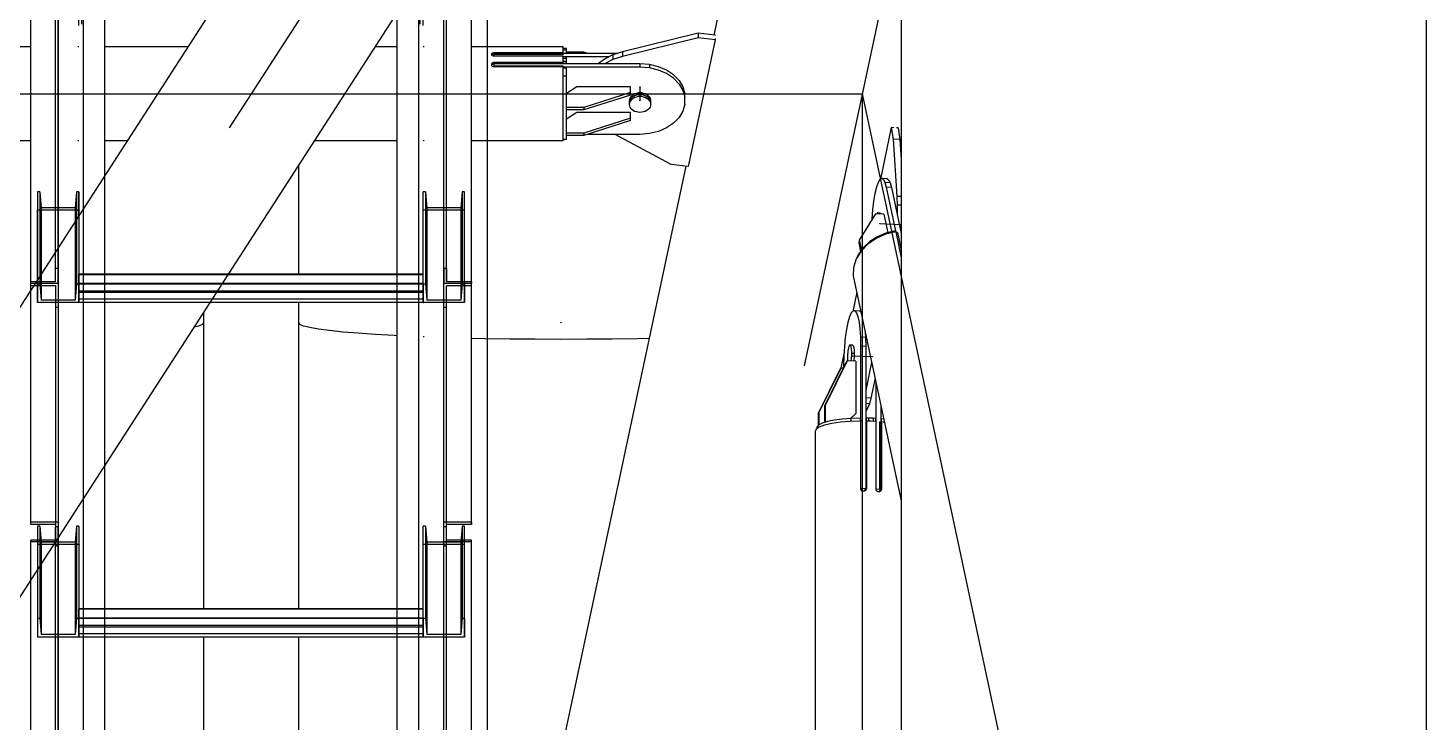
# Model space of a CAD drawing. Header units: millimetres. Extents: x 150209.93 to 150215.05, y 136675.65 to 136679.93.
# Drawn here: x 150211.3363 to 150211.4175, y 136679.3165 to 136679.3568 of the extents above; entities that cross this region are included whole.
import ezdxf

# ---------------------------------------------------------------- set-up
doc = ezdxf.new("R2010")
doc.units = ezdxf.units.MM
doc.header["$LTSCALE"] = 0.25
for name, pattern in [('CENTER', [50.8, 31.75, -6.35, 6.35, -6.35]), ('XKITLINE00', [0]), ('XKITLINE02', [4, 2, -2]), ('XKITLINE03', [6, 3, -1, 1, -1])]:
    doc.linetypes.add(name, pattern=pattern)

# ---------------------------------------------------------------- blocks, each defined once
blk = doc.blocks.new('çatıı')
at = {"color": 8, "linetype": 'CENTER'}
for p, q in [((12195, 20197.81), (12195, 18543.85)), ((12370, 19282.77), (12370, 17654.86)), ((12370, 19020.27), (11840, 18200.27)), ((12370, 19020.27), (12195, 18200.27)), ((11927.5, 18610.27), (12282.5, 18610.27)), ((12217.94, 18612.28), (12217.94, 18608.27)), ((12282.5, 18610.27), (12282.5, 17790.27)), ((12282.5, 18610.27), (12370, 18200.27)), ((12287.61, 18572.61), (12293.51, 18572.36)), ((12279.55, 18534.26), (12285.44, 18534.02))]:
    blk.add_line(p, q, dxfattribs=at)
at = {"color": 1, "linetype": 'XKITLINE03'}
for p, q in [((12049.02, 19347.97), (12049.01, 17639.73)), ((12055.02, 19330.99), (12055.02, 17630.24)), ((12154.97, 17630.24), (12154.97, 19330.99)), ((12049.01, 18674.49), (12049.01, 18555.28)), ((12160.99, 18555.28), (12160.99, 18674.49)), ((12055.01, 18576.55), (12055.01, 18549.73)), ((12154.99, 18549.73), (12154.99, 18576.55)), ((12049.01, 18555.28), (12049.01, 18485.95)), ((12160.99, 18485.95), (12160.99, 18555.28)), ((12154.99, 18552.61), (12055.01, 18552.61)), ((12049.01, 18480.31), (12049.01, 18361.09)), ((12160.99, 18361.09), (12160.99, 18480.31)), ((12055.01, 18479.46), (12055.01, 18452.64)), ((12154.99, 18452.64), (12154.99, 18479.46)), ((12154.99, 18455.51), (12055.01, 18455.51))]:
    blk.add_line(p, q, dxfattribs=at)
at = {"color": 116, "linetype": 'XKITLINE02', "true_color": 0x136734}
for p, q in [((12054.93, 17642.74), (12054.93, 19342.25)), ((12055.46, 17641.93), (12055.47, 19341.44)), ((12154.54, 17641.93), (12154.54, 19341.44)), ((12155.07, 17642.74), (12155.07, 19342.25)), ((12172.31, 17642.74), (12172.31, 19342.25)), ((12172.84, 17641.93), (12172.84, 19341.44)), ((12062.52, 17630.44), (12062.52, 19335.78)), ((12147.47, 17630.24), (12147.47, 19335.78)), ((12154.12, 17630.57), (12154.12, 19335.45)), ((12154.97, 17630.24), (12154.97, 19335.78)), ((12055.02, 17630.24), (12055.02, 19043.1)), ((12055.87, 17630.57), (12055.87, 19043.1)), ((12056.31, 17641.93), (12056.31, 19043.1)), ((12062.52, 17635.03), (12062.52, 19043.1)), ((12147.47, 17634.82), (12147.47, 19043.1)), ((12153.69, 17672.9), (12153.69, 19043.1)), ((12173.69, 17641.93), (12173.69, 19043.1)), ((12041.01, 18555.28), (12041.01, 18674.93)), ((12048.21, 18555.71), (12048.21, 18678.81)), ((12049.01, 18555.28), (12049.01, 18678.81)), ((12160.99, 18555.28), (12160.99, 18678.81)), ((12161.79, 18555.71), (12161.79, 18678.81)), ((12168.99, 18555.28), (12168.99, 18674.93)), ((12062.52, 18502.53), (12062.52, 18586.6)), ((12043.69, 18581.89), (12043.01, 18581.89)), ((12043.01, 18581.89), (12043.01, 18576.55)), ((12043.01, 18581.89), (12043.01, 18555.07)), ((12043.69, 18581.89), (12044.07, 18577.23)), ((12043.69, 18581.89), (12043.69, 18555.07)), ((12054.33, 18581.89), (12053.95, 18577.23)), ((12055.01, 18581.89), (12054.33, 18581.89)), ((12054.33, 18581.89), (12054.33, 18555.07)), ((12055.01, 18574.97), (12055.01, 18581.89)), ((12055.01, 18581.89), (12055.01, 18555.07)), ((12154.99, 18549.73), (12154.99, 18581.89)), ((12155.67, 18581.89), (12154.99, 18581.89)), ((12155.67, 18581.89), (12155.67, 18555.07)), ((12155.67, 18581.89), (12156.05, 18577.23)), ((12166.31, 18581.89), (12165.93, 18577.23)), ((12166.31, 18581.89), (12166.31, 18555.07)), ((12166.99, 18581.89), (12166.31, 18581.89)), ((12166.99, 18549.73), (12166.99, 18581.89)), ((12055.01, 18576.55), (12043.01, 18576.55)), ((12043.01, 18549.73), (12043.01, 18576.55)), ((12053.95, 18577.23), (12044.07, 18577.23)), ((12044.07, 18577.23), (12044.07, 18550.41)), ((12053.95, 18577.23), (12053.95, 18550.41)), ((12055.01, 18574.97), (12055.01, 18549.73)), ((12056.31, 18492.92), (12056.31, 18576.99)), ((12166.99, 18576.55), (12154.99, 18576.55)), ((12156.05, 18577.23), (12156.05, 18550.41)), ((12165.93, 18577.23), (12156.05, 18577.23)), ((12165.93, 18577.23), (12165.93, 18550.41)), ((12049.01, 18559.59), (12048.21, 18559.59)), ((12055.01, 18549.73), (12055.01, 18557.95)), ((12098.34, 18557.95), (12055.01, 18557.95)), ((12154.99, 18557.78), (12055.01, 18557.78)), ((12154.99, 18557.95), (12147.47, 18557.95)), ((12154.99, 18549.73), (12154.99, 18557.95)), ((12160.99, 18559.59), (12160.99, 18555.28)), ((12161.79, 18559.59), (12160.99, 18559.59)), ((12161.79, 18559.59), (12161.79, 18555.71)), ((12048.21, 18555.71), (12041.01, 18555.71)), ((12041.01, 18553.31), (12041.01, 18555.28)), ((12049.01, 18555.28), (12041.01, 18555.28)), ((12049.01, 18555.28), (12041.01, 18555.28)), ((12048.21, 18554.58), (12041.01, 18554.58)), ((12041.01, 18485.26), (12041.01, 18554.58)), ((12043.69, 18555.07), (12043.01, 18555.07)), ((12043.01, 18555.07), (12043.01, 18549.73)), ((12043.69, 18555.07), (12044.07, 18550.41)), ((12048.21, 18554.58), (12048.21, 18548.31)), ((12048.21, 18554.58), (12048.21, 18485.26)), ((12049.01, 18555.28), (12049.01, 18548.31)), ((12049.01, 18555.28), (12049.01, 18485.95)), ((12054.33, 18555.07), (12053.95, 18550.41)), ((12055.01, 18555.07), (12054.33, 18555.07)), ((12154.99, 18555.24), (12055.01, 18555.24)), ((12154.99, 18555.07), (12055.01, 18555.07)), ((12055.01, 18555.07), (12055.01, 18549.73)), ((12154.99, 18555.07), (12154.99, 18549.73)), ((12155.67, 18555.07), (12154.99, 18555.07)), ((12155.67, 18555.07), (12156.05, 18550.41)), ((12160.99, 18478.98), (12160.99, 18555.28)), ((12168.99, 18555.28), (12160.99, 18555.28)), ((12168.99, 18555.28), (12160.99, 18555.28)), ((12168.99, 18555.71), (12161.79, 18555.71)), ((12161.79, 18478.98), (12161.79, 18554.58)), ((12168.99, 18554.58), (12161.79, 18554.58)), ((12166.31, 18555.07), (12165.93, 18550.41)), ((12166.99, 18555.07), (12166.31, 18555.07)), ((12166.99, 18555.07), (12166.99, 18549.73)), ((12168.99, 18555.71), (12168.99, 18555.28)), ((12168.99, 18485.26), (12168.99, 18555.28)), ((12055.01, 18549.73), (12043.01, 18549.73)), ((12053.95, 18550.41), (12044.07, 18550.41)), ((12154.99, 18553.03), (12055.01, 18553.03)), ((12094.89, 18552.61), (12055.01, 18552.61)), ((12154.99, 18550.67), (12055.01, 18550.67)), ((12093.03, 18549.73), (12055.01, 18549.73)), ((12154.99, 18552.61), (12147.47, 18552.61)), ((12154.99, 18549.73), (12147.47, 18549.73)), ((12166.99, 18549.73), (12154.99, 18549.73)), ((12165.93, 18550.41), (12156.05, 18550.41)), ((12049.01, 18548.31), (12048.21, 18548.31)), ((12048.21, 18548.31), (12048.21, 18478.98)), ((12049.01, 18548.31), (12049.01, 18478.98)), ((12161.79, 18548.31), (12160.99, 18548.31)), ((12049.01, 18485.95), (12041.01, 18485.95)), ((12048.21, 18485.26), (12041.01, 18485.26)), ((12043.69, 18484.8), (12043.01, 18484.8)), ((12043.01, 18484.8), (12043.01, 18479.46)), ((12043.01, 18484.8), (12043.01, 18457.98)), ((12043.69, 18484.8), (12044.07, 18480.14)), ((12043.69, 18484.8), (12043.69, 18457.98)), ((12048.21, 18485.26), (12048.21, 18478.98)), ((12049.01, 18484.63), (12048.21, 18484.63)), ((12048.21, 18484.63), (12048.21, 18480.74)), ((12048.21, 18361.53), (12048.21, 18484.63)), ((12049.01, 18485.95), (12049.01, 18478.98)), ((12049.01, 18480.31), (12049.01, 18484.63)), ((12049.01, 18361.09), (12049.01, 18484.63)), ((12054.33, 18484.8), (12053.95, 18480.14)), ((12055.01, 18484.8), (12054.33, 18484.8)), ((12054.33, 18484.8), (12054.33, 18457.98)), ((12055.01, 18484.8), (12055.01, 18479.46)), ((12055.01, 18484.8), (12055.01, 18457.98)), ((12154.99, 18452.64), (12154.99, 18484.8)), ((12155.67, 18484.8), (12154.99, 18484.8)), ((12155.67, 18484.8), (12155.67, 18457.98)), ((12155.67, 18484.8), (12156.05, 18480.14)), ((12160.99, 18478.98), (12160.99, 18485.95)), ((12168.99, 18485.95), (12160.99, 18485.95)), ((12160.99, 18361.09), (12160.99, 18484.63)), ((12161.79, 18484.63), (12160.99, 18484.63)), ((12161.79, 18478.98), (12161.79, 18485.26)), ((12168.99, 18485.26), (12161.79, 18485.26)), ((12161.79, 18361.52), (12161.79, 18484.63)), ((12166.31, 18484.8), (12165.93, 18480.14)), ((12166.31, 18484.8), (12166.31, 18457.98)), ((12166.99, 18484.8), (12166.31, 18484.8)), ((12166.99, 18452.64), (12166.99, 18484.8)), ((12168.99, 18485.95), (12168.99, 18485.26)), ((12048.21, 18480.74), (12041.01, 18480.74)), ((12041.01, 18477.69), (12041.01, 18480.74)), ((12041.01, 18361.09), (12041.01, 18480.74)), ((12049.01, 18480.31), (12041.01, 18480.31)), ((12053.95, 18480.14), (12044.07, 18480.14)), ((12044.07, 18480.14), (12044.07, 18453.32)), ((12053.95, 18480.14), (12053.95, 18453.32)), ((12156.05, 18480.14), (12156.05, 18453.32)), ((12165.93, 18480.14), (12156.05, 18480.14)), ((12168.99, 18480.31), (12160.99, 18480.31)), ((12168.99, 18480.74), (12161.79, 18480.74)), ((12165.93, 18480.14), (12165.93, 18453.32)), ((12168.99, 18361.09), (12168.99, 18480.74)), ((12055.01, 18479.46), (12043.01, 18479.46)), ((12043.01, 18479.46), (12043.01, 18452.64)), ((12049.01, 18478.98), (12048.21, 18478.98)), ((12055.01, 18479.46), (12055.01, 18452.64)), ((12166.99, 18479.46), (12154.99, 18479.46)), ((12161.79, 18478.98), (12160.99, 18478.98)), ((12055.01, 18452.64), (12055.01, 18460.85)), ((12062.52, 18460.85), (12055.01, 18460.85)), ((12154.99, 18460.69), (12055.01, 18460.69)), ((12154.99, 18460.85), (12147.47, 18460.85)), ((12154.99, 18452.64), (12154.99, 18460.85)), ((12043.69, 18457.98), (12043.01, 18457.98)), ((12043.01, 18457.98), (12043.01, 18452.64)), ((12043.69, 18457.98), (12044.07, 18453.32)), ((12054.33, 18457.98), (12053.95, 18453.32)), ((12055.01, 18457.98), (12054.33, 18457.98)), ((12154.99, 18458.14), (12055.01, 18458.14)), ((12154.99, 18457.98), (12055.01, 18457.98)), ((12055.01, 18457.98), (12055.01, 18452.64)), ((12154.99, 18455.94), (12055.01, 18455.94)), ((12154.99, 18457.98), (12154.99, 18452.64)), ((12155.67, 18457.98), (12154.99, 18457.98)), ((12155.67, 18457.98), (12156.05, 18453.32)), ((12166.31, 18457.98), (12165.93, 18453.32)), ((12166.99, 18457.98), (12166.31, 18457.98)), ((12166.99, 18457.98), (12166.99, 18452.64)), ((12055.01, 18452.64), (12043.01, 18452.64)), ((12053.95, 18453.32), (12044.07, 18453.32)), ((12062.52, 18455.51), (12055.01, 18455.51)), ((12154.99, 18453.58), (12055.01, 18453.58)), ((12062.52, 18452.64), (12055.01, 18452.64)), ((12154.99, 18455.51), (12147.47, 18455.51)), ((12154.99, 18452.64), (12147.47, 18452.64)), ((12166.99, 18452.64), (12154.99, 18452.64)), ((12165.93, 18453.32), (12156.05, 18453.32))]:
    blk.add_line(p, q, dxfattribs=at)
at = {"color": 8, "linetype": 'XKITLINE00'}
for p, q in [((12446.2, 19282.77), (12446.2, 17654.86)), ((12293.8, 18817.06), (12293.8, 18247.84)), ((12202.42, 18803.05), (11969.49, 18442.66)), ((12240.5, 18777.89), (12007.57, 18417.51)), ((12261.31, 18729.96), (12239.4, 18627.31)), ((12234.81, 18627.85), (12212.82, 18622.45)), ((12234.81, 18626.51), (12212.82, 18621.11)), ((12239.75, 18627.27), (12234.81, 18627.85)), ((12234.81, 18627.85), (12234.81, 18626.51)), ((12239.75, 18625.93), (12234.81, 18626.51)), ((12239.75, 18627.27), (12239.75, 18627.24)), ((12239.75, 18626.39), (12239.75, 18625.93)), ((12041.01, 18623.9), (12014.35, 18623.9)), ((12055.02, 18623.9), (12054.73, 18623.9)), ((12086.63, 18623.9), (12062.52, 18623.9)), ((12147.47, 18623.9), (12140.97, 18623.9)), ((12155.27, 18623.9), (12154.97, 18623.9)), ((12195.64, 18623.9), (12168.99, 18623.9)), ((12175.12, 18622.13), (12174.95, 18622.03)), ((12175.37, 18622.2), (12175.14, 18622.14)), ((12175.64, 18622.23), (12175.37, 18622.2)), ((12175.64, 18622.23), (12175.64, 18621.83)), ((12195.64, 18622.23), (12175.64, 18622.23)), ((12195.64, 18622.02), (12195.64, 18623.9)), ((12196.64, 18623.48), (12195.64, 18623.48)), ((12196.64, 18622.97), (12195.64, 18622.97)), ((12196.64, 18622.02), (12196.64, 18623.48)), ((12201.64, 18622.39), (12196.64, 18622.39)), ((12202.78, 18622.02), (12201.64, 18622.39)), ((12212.82, 18622.45), (12210.09, 18621.57)), ((12212.82, 18622.45), (12212.82, 18621.11)), ((12239.75, 18625.93), (12231.91, 18589.21)), ((12174.83, 18621.89), (12174.79, 18621.74)), ((12174.79, 18621.74), (12174.83, 18621.59)), ((12174.83, 18618.93), (12174.79, 18618.73)), ((12174.79, 18618.73), (12174.83, 18618.53)), ((12174.95, 18622.03), (12174.83, 18621.89)), ((12174.83, 18621.59), (12174.95, 18621.45)), ((12174.95, 18619.11), (12174.83, 18618.93)), ((12174.83, 18618.53), (12174.95, 18618.35)), ((12174.95, 18618.66), (12174.85, 18618.51)), ((12174.95, 18621.59), (12174.89, 18621.52)), ((12175.1, 18621.68), (12174.95, 18621.59)), ((12175.14, 18621.34), (12174.95, 18621.45)), ((12175.14, 18619.25), (12174.95, 18619.11)), ((12175.14, 18618.8), (12174.95, 18618.66)), ((12175.14, 18618.21), (12174.95, 18618.35)), ((12175.14, 18621.69), (12175.1, 18621.68)), ((12175.37, 18621.74), (12175.14, 18621.69)), ((12175.37, 18621.27), (12175.14, 18621.34)), ((12175.37, 18619.34), (12175.14, 18619.25)), ((12175.37, 18618.89), (12175.14, 18618.8)), ((12175.37, 18618.14), (12175.14, 18618.21)), ((12175.64, 18621.76), (12175.37, 18621.74)), ((12175.64, 18621.24), (12175.37, 18621.27)), ((12175.64, 18619.37), (12175.37, 18619.34)), ((12175.37, 18619.34), (12175.37, 18618.89)), ((12175.64, 18618.92), (12175.37, 18618.89)), ((12175.64, 18618.08), (12175.37, 18618.14)), ((12195.64, 18621.83), (12175.64, 18621.83)), ((12175.64, 18621.24), (12175.64, 18621.83)), ((12195.64, 18621.72), (12175.64, 18621.72)), ((12195.64, 18621.24), (12175.64, 18621.24)), ((12175.64, 18619.37), (12175.64, 18619.01)), ((12195.64, 18619.37), (12175.64, 18619.37)), ((12217.94, 18619.01), (12175.64, 18619.01)), ((12175.64, 18618.08), (12175.64, 18619.01)), ((12195.64, 18618.31), (12175.64, 18618.31)), ((12195.64, 18618.08), (12175.64, 18618.08)), ((12195.64, 18622.02), (12195.64, 18621.72)), ((12211.5, 18622.02), (12195.64, 18622.02)), ((12195.64, 18619.37), (12195.64, 18621.24)), ((12209, 18621.02), (12195.64, 18621.02)), ((12196.64, 18621.01), (12195.64, 18621.01)), ((12196.64, 18620.58), (12195.64, 18620.58)), ((12196.64, 18619.64), (12195.64, 18619.64)), ((12195.64, 18619.37), (12195.64, 18619.01)), ((12196.64, 18619.13), (12195.64, 18619.13)), ((12195.64, 18619.13), (12195.64, 18619.01)), ((12195.64, 18618.31), (12195.64, 18618.08)), ((12195.64, 18596.65), (12195.64, 18618.08)), ((12217.94, 18618.01), (12195.64, 18618.01)), ((12196.64, 18619.01), (12196.64, 18621.01)), ((12207.62, 18620.33), (12205.82, 18619.01)), ((12210.09, 18621.57), (12207.62, 18620.33)), ((12210.09, 18620.23), (12207.67, 18619.01)), ((12210.09, 18621.57), (12210.09, 18620.23)), ((12212.82, 18621.11), (12210.09, 18620.23)), ((12220.66, 18618.8), (12217.94, 18619.01)), ((12217.94, 18619.01), (12217.94, 18618.01)), ((12220.66, 18617.8), (12217.94, 18618.01)), ((12223.27, 18618.17), (12220.66, 18618.8)), ((12220.66, 18618.8), (12220.66, 18617.8)), ((12225.64, 18617.15), (12223.27, 18618.17)), ((12196.64, 18617.78), (12195.64, 18617.78)), ((12196.64, 18615.4), (12195.64, 18615.4)), ((12196.64, 18606.35), (12196.64, 18617.78)), ((12223.27, 18617.17), (12220.66, 18617.8)), ((12225.64, 18616.15), (12223.27, 18617.17)), ((12227.67, 18615.79), (12225.64, 18617.15)), ((12227.67, 18614.79), (12225.64, 18616.15)), ((12227.67, 18615.79), (12229.28, 18614.14)), ((12227.67, 18614.79), (12229.28, 18613.14)), ((12229.28, 18614.14), (12230.4, 18612.28)), ((12199.64, 18612.36), (12196.64, 18610.35)), ((12215.14, 18612.36), (12199.64, 18612.36)), ((12215.14, 18610.69), (12201.64, 18606.34)), ((12215.14, 18609.94), (12201.64, 18605.6)), ((12215.14, 18609.94), (12215.14, 18612.36)), ((12215.94, 18610.03), (12215.56, 18609.75)), ((12216.39, 18610.26), (12215.94, 18610.03)), ((12216.88, 18610.43), (12216.39, 18610.26)), ((12216.88, 18609.9), (12216.39, 18609.73)), ((12216.88, 18609.9), (12216.39, 18609.73)), ((12217.4, 18610.54), (12216.88, 18610.43)), ((12217.4, 18610), (12216.88, 18609.9)), ((12217.4, 18610), (12216.88, 18609.9)), ((12217.94, 18610.57), (12217.4, 18610.54)), ((12217.94, 18610.04), (12217.4, 18610)), ((12217.94, 18610.04), (12217.4, 18610)), ((12218.48, 18610.54), (12217.94, 18610.57)), ((12217.94, 18610.57), (12217.94, 18610.04)), ((12218.48, 18610), (12217.94, 18610.04)), ((12217.94, 18610.04), (12217.94, 18609.5)), ((12218.48, 18610), (12217.94, 18610.04)), ((12219, 18610.43), (12218.48, 18610.54)), ((12219, 18609.9), (12218.48, 18610)), ((12219, 18609.9), (12218.48, 18610)), ((12219.49, 18610.26), (12219, 18610.43)), ((12219.49, 18609.73), (12219, 18609.9)), ((12219.49, 18609.73), (12219, 18609.9)), ((12219.93, 18610.03), (12219.49, 18610.26)), ((12220.31, 18609.75), (12219.93, 18610.03)), ((12229.28, 18613.14), (12230.4, 18611.28)), ((12230.4, 18612.28), (12230.97, 18610.29)), ((12230.4, 18611.28), (12230.97, 18609.29)), ((12230.97, 18607.25), (12230.97, 18610.29)), ((12196.64, 18606.35), (12196.64, 18606.34)), ((12196.64, 18606.34), (12196.64, 18606.31)), ((12201.64, 18606.34), (12196.64, 18606.34)), ((12196.64, 18598.19), (12196.64, 18606.31)), ((12201.64, 18606.34), (12201.64, 18605.6)), ((12214.88, 18608.67), (12214.84, 18608.27)), ((12214.84, 18608.27), (12214.84, 18607.73)), ((12214.88, 18608.13), (12214.84, 18607.73)), ((12214.88, 18608.13), (12214.84, 18607.73)), ((12214.84, 18607.73), (12214.84, 18607.2)), ((12214.88, 18607.6), (12214.84, 18607.2)), ((12214.84, 18607.2), (12214.88, 18606.8)), ((12215.02, 18609.06), (12214.88, 18608.67)), ((12215.02, 18608.52), (12214.88, 18608.13)), ((12215.02, 18608.52), (12214.88, 18608.13)), ((12215.02, 18607.99), (12214.88, 18607.6)), ((12214.88, 18606.8), (12215.02, 18606.41)), ((12215.25, 18609.42), (12215.02, 18609.06)), ((12215.25, 18608.89), (12215.02, 18608.52)), ((12215.25, 18608.89), (12215.02, 18608.52)), ((12215.25, 18608.35), (12215.02, 18607.99)), ((12215.02, 18606.41), (12215.25, 18606.05)), ((12215.56, 18609.75), (12215.25, 18609.42)), ((12215.56, 18609.22), (12215.25, 18608.89)), ((12215.56, 18609.22), (12215.25, 18608.89)), ((12215.56, 18608.68), (12215.25, 18608.35)), ((12215.25, 18606.05), (12215.56, 18605.72)), ((12215.94, 18609.5), (12215.56, 18609.22)), ((12215.94, 18609.5), (12215.56, 18609.22)), ((12215.94, 18608.96), (12215.56, 18608.68)), ((12216.39, 18609.73), (12215.94, 18609.5)), ((12216.39, 18609.73), (12215.94, 18609.5)), ((12216.39, 18609.19), (12215.94, 18608.96)), ((12216.88, 18609.36), (12216.39, 18609.19)), ((12217.4, 18609.47), (12216.88, 18609.36)), ((12217.94, 18609.5), (12217.4, 18609.47)), ((12218.48, 18609.47), (12217.94, 18609.5)), ((12219, 18609.36), (12218.48, 18609.47)), ((12219.49, 18609.19), (12219, 18609.36)), ((12219.93, 18609.5), (12219.49, 18609.73)), ((12219.93, 18609.5), (12219.49, 18609.73)), ((12219.93, 18608.96), (12219.49, 18609.19)), ((12220.31, 18609.22), (12219.93, 18609.5)), ((12220.31, 18609.22), (12219.93, 18609.5)), ((12220.31, 18608.68), (12219.93, 18608.96)), ((12220.31, 18609.75), (12220.62, 18609.42)), ((12220.31, 18609.22), (12220.62, 18608.89)), ((12220.31, 18609.22), (12220.62, 18608.89)), ((12220.31, 18608.68), (12220.62, 18608.35)), ((12220.62, 18606.05), (12220.31, 18605.72)), ((12220.62, 18609.42), (12220.85, 18609.06)), ((12220.62, 18608.89), (12220.85, 18608.52)), ((12220.62, 18608.89), (12220.85, 18608.52)), ((12220.62, 18608.35), (12220.85, 18607.99)), ((12220.85, 18606.41), (12220.62, 18606.05)), ((12220.85, 18609.06), (12220.99, 18608.67)), ((12220.85, 18608.52), (12220.99, 18608.13)), ((12220.85, 18608.52), (12220.99, 18608.13)), ((12220.85, 18607.99), (12220.99, 18607.6)), ((12220.99, 18606.8), (12220.85, 18606.41)), ((12220.99, 18608.67), (12221.04, 18608.27)), ((12220.99, 18608.13), (12221.04, 18607.73)), ((12220.99, 18608.13), (12221.04, 18607.73)), ((12220.99, 18607.6), (12221.04, 18607.2)), ((12221.04, 18607.2), (12220.99, 18606.8)), ((12221.04, 18608.27), (12221.04, 18607.73)), ((12221.04, 18607.73), (12221.04, 18607.2)), ((12230.97, 18607.25), (12230.4, 18605.26)), ((12201.64, 18605.6), (12196.64, 18605.6)), ((12199.64, 18604.92), (12196.64, 18602.92)), ((12215.14, 18604.92), (12199.64, 18604.92)), ((12215.14, 18603.25), (12201.64, 18598.9)), ((12215.14, 18602.51), (12201.64, 18598.16)), ((12215.14, 18602.51), (12215.14, 18604.92)), ((12215.94, 18605.43), (12215.56, 18605.72)), ((12216.39, 18605.2), (12215.94, 18605.43)), ((12216.88, 18605.03), (12216.39, 18605.2)), ((12217.4, 18604.93), (12216.88, 18605.03)), ((12217.94, 18604.89), (12217.4, 18604.93)), ((12218.48, 18604.93), (12217.94, 18604.89)), ((12219, 18605.03), (12218.48, 18604.93)), ((12219.49, 18605.2), (12219, 18605.03)), ((12219.93, 18605.43), (12219.49, 18605.2)), ((12220.31, 18605.72), (12219.93, 18605.43)), ((12229.28, 18603.4), (12227.67, 18601.75)), ((12230.4, 18605.26), (12229.28, 18603.4)), ((12201.64, 18598.9), (12196.64, 18598.9)), ((12196.64, 18598.19), (12196.64, 18598.16)), ((12196.64, 18597.07), (12196.64, 18598.16)), ((12201.64, 18598.16), (12196.64, 18598.16)), ((12201.64, 18598.9), (12201.64, 18598.16)), ((12217.94, 18598.53), (12202.78, 18598.53)), ((12226.97, 18589.8), (12210.72, 18598.53)), ((12220.66, 18598.74), (12217.94, 18598.53)), ((12223.27, 18599.37), (12220.66, 18598.74)), ((12225.64, 18600.39), (12223.27, 18599.37)), ((12227.67, 18601.75), (12225.64, 18600.39)), ((12290.92, 18600.51), (12287.76, 18585.49)), ((12291.67, 18600.47), (12290.92, 18600.51)), ((12290.92, 18600.51), (12291.46, 18597.12)), ((12292.88, 18600.42), (12292.38, 18600.45)), ((12292.88, 18600.42), (12293.42, 18597.04)), ((12041.01, 18596.65), (12014.35, 18596.65)), ((12055.02, 18596.65), (12054.73, 18596.65)), ((12069.02, 18596.65), (12062.52, 18596.65)), ((12147.47, 18596.65), (12123.36, 18596.65)), ((12155.27, 18596.65), (12154.97, 18596.65)), ((12195.64, 18596.65), (12168.99, 18596.65)), ((12196.64, 18597.07), (12195.64, 18597.07)), ((12293.42, 18597.04), (12291.46, 18597.12)), ((12291.46, 18597.12), (12292.52, 18580.5)), ((12293.42, 18597.04), (12293.8, 18591.21)), ((12118.8, 18589.59), (12118.8, 18557.95)), ((12231.91, 18589.21), (12226.97, 18589.8)), ((12231.29, 18589.29), (12191.63, 18403.47)), ((12288.14, 18585.7), (12287.63, 18585.42)), ((12289.61, 18585.64), (12288.14, 18585.7)), ((12288.63, 18585.41), (12288.14, 18585.7)), ((12290.1, 18585.35), (12289.61, 18585.64)), ((12286.62, 18583.21), (12286.17, 18581.38)), ((12287.11, 18584.57), (12286.62, 18583.21)), ((12287.63, 18585.42), (12287.11, 18584.57)), ((12288.63, 18585.41), (12289.08, 18584.56)), ((12290.55, 18584.5), (12289.08, 18584.56)), ((12289.08, 18584.56), (12289.46, 18583.19)), ((12290.93, 18583.13), (12289.46, 18583.19)), ((12289.46, 18583.19), (12292.26, 18570.06)), ((12290.1, 18585.35), (12290.55, 18584.5)), ((12290.55, 18584.5), (12290.93, 18583.13)), ((12290.93, 18583.13), (12293.8, 18569.71)), ((12285.78, 18579.17), (12285.48, 18576.67)), ((12286.17, 18581.38), (12285.78, 18579.17)), ((12293.8, 18580.45), (12292.52, 18580.5)), ((12292.52, 18580.5), (12292.63, 18578.01)), ((12293.8, 18577.96), (12292.63, 18578.01)), ((12292.63, 18578.01), (12292.65, 18575.35)), ((12286.29, 18575.5), (12281.6, 18567.82)), ((12285.27, 18574), (12285.26, 18573.82)), ((12285.48, 18576.67), (12285.27, 18574)), ((12288.74, 18575.4), (12286.29, 18575.5)), ((12286.81, 18575.65), (12286.72, 18575.49)), ((12286.91, 18575.73), (12286.81, 18575.65)), ((12287.7, 18575.7), (12286.91, 18575.73)), ((12287.01, 18575.72), (12286.91, 18575.73)), ((12287.01, 18575.72), (12287.11, 18575.62)), ((12287.11, 18575.62), (12287.17, 18575.47)), ((12287.8, 18575.69), (12287.89, 18575.58)), ((12287.89, 18575.58), (12287.96, 18575.43)), ((12288.74, 18575.4), (12289.9, 18569.98)), ((12292.65, 18575.35), (12292.65, 18575.1)), ((12289.28, 18569.53), (12286.51, 18568.33)), ((12289.36, 18569.85), (12286.88, 18568.81)), ((12292.19, 18570.22), (12289.28, 18569.53)), ((12292.01, 18570.48), (12289.36, 18569.85)), ((12289.36, 18569.85), (12289.42, 18569.57)), ((12292.01, 18570.48), (12292.07, 18570.19)), ((12292.19, 18570.22), (12293.8, 18562.69)), ((12292.26, 18570.06), (12292.24, 18569.96)), ((12292.71, 18570.04), (12292.26, 18570.06)), ((12292.71, 18570.04), (12292.26, 18569.87)), ((12292.71, 18570.04), (12293.8, 18564.94)), ((12293.72, 18570.65), (12293.66, 18570.33)), ((12293.8, 18570.65), (12293.72, 18570.65)), ((12293.72, 18570.65), (12293.8, 18570.28)), ((12293.8, 18569.79), (12293.79, 18569.75)), ((12281.6, 18567.82), (12281.46, 18567.01)), ((12281.46, 18567.01), (12281.99, 18564.52)), ((12281.6, 18567.82), (12282.23, 18564.88)), ((12284.08, 18566.67), (12282.12, 18564.64)), ((12282.82, 18565.67), (12282.23, 18564.86)), ((12284.67, 18567.4), (12282.82, 18565.67)), ((12286.51, 18568.33), (12284.08, 18566.67)), ((12286.88, 18568.81), (12284.67, 18567.4)), ((12280.72, 18562.36), (12279.96, 18559.92)), ((12282.12, 18564.64), (12280.72, 18562.36)), ((12281.4, 18563.71), (12281.05, 18562.9)), ((12282.22, 18564.84), (12281.4, 18563.71)), ((12282.23, 18564.88), (12282.22, 18564.84)), ((12282.25, 18564.88), (12282.23, 18564.88)), ((12279.96, 18559.92), (12279.86, 18557.45)), ((12279.86, 18557.45), (12293.8, 18492.17)), ((12118.8, 18549.73), (12118.8, 18543.85)), ((12280.87, 18552.74), (12279.7, 18547.15)), ((12091.2, 18546.89), (12091.2, 18543.85)), ((12278.79, 18545.57), (12278.31, 18543.96)), ((12279.29, 18546.7), (12278.79, 18545.57)), ((12279.81, 18547.27), (12279.29, 18546.7)), ((12280.31, 18547.28), (12279.81, 18547.27)), ((12281.79, 18547.22), (12280.31, 18547.28)), ((12280.31, 18547.28), (12280.79, 18546.73)), ((12280.79, 18546.73), (12281.2, 18545.62)), ((12281.2, 18545.62), (12281.55, 18544.02)), ((12281.79, 18547.22), (12282.13, 18546.81)), ((12089.73, 18542.9), (12088.4, 18542.57)), ((12089.73, 18542.9), (12088.4, 18542.57)), ((12090.83, 18543.37), (12089.73, 18542.9)), ((12090.83, 18543.37), (12089.73, 18542.9)), ((12091.2, 18543.85), (12090.83, 18543.37)), ((12091.2, 18543.85), (12090.83, 18543.37)), ((12091.2, 18543.85), (12091.2, 18460.85)), ((12118.8, 18543.85), (12119.16, 18543.37)), ((12118.8, 18543.85), (12118.8, 18460.85)), ((12118.8, 18543.85), (12119.16, 18543.37)), ((12120.26, 18542.9), (12119.16, 18543.37)), ((12120.26, 18542.9), (12119.16, 18543.37)), ((12122.08, 18542.44), (12120.26, 18542.9)), ((12122.08, 18542.44), (12120.26, 18542.9)), ((12124.6, 18542), (12122.08, 18542.44)), ((12124.6, 18542), (12122.08, 18542.44)), ((12127.79, 18541.57), (12124.6, 18542)), ((12127.79, 18541.57), (12124.6, 18542)), ((12131.64, 18541.16), (12127.79, 18541.57)), ((12131.64, 18541.16), (12127.79, 18541.57)), ((12136.09, 18540.78), (12131.64, 18541.16)), ((12136.09, 18540.78), (12131.64, 18541.16)), ((12277.89, 18541.92), (12277.55, 18539.54)), ((12278.31, 18543.96), (12277.89, 18541.92)), ((12281.55, 18544.02), (12281.81, 18542)), ((12281.81, 18542), (12281.97, 18539.63)), ((12283.33, 18541.21), (12283.44, 18539.57)), ((12141.11, 18540.43), (12136.09, 18540.78)), ((12141.11, 18540.43), (12136.09, 18540.78)), ((12146.65, 18540.12), (12141.11, 18540.43)), ((12146.65, 18540.12), (12141.11, 18540.43)), ((12147.47, 18540.08), (12146.65, 18540.12)), ((12155.27, 18539.73), (12154.97, 18539.75)), ((12172.88, 18539.23), (12168.99, 18539.32)), ((12180.13, 18539.11), (12172.88, 18539.23)), ((12187.53, 18539.04), (12180.13, 18539.11)), ((12195, 18539.02), (12187.53, 18539.04)), ((12202.46, 18539.04), (12195, 18539.02)), ((12209.86, 18539.11), (12202.46, 18539.04)), ((12217.12, 18539.23), (12209.86, 18539.11)), ((12220.62, 18539.31), (12217.12, 18539.23)), ((12277.29, 18536.94), (12277.13, 18534.21)), ((12277.55, 18539.54), (12277.29, 18536.94)), ((12278.56, 18536.92), (12278.47, 18536.59)), ((12278.66, 18537.16), (12278.56, 18536.92)), ((12278.76, 18537.32), (12278.66, 18537.16)), ((12278.87, 18537.39), (12278.76, 18537.32)), ((12279.65, 18537.36), (12278.87, 18537.39)), ((12278.96, 18537.36), (12278.87, 18537.39)), ((12278.96, 18537.36), (12279.06, 18537.24)), ((12279.06, 18537.24), (12279.14, 18537.04)), ((12279.14, 18537.04), (12279.21, 18536.74)), ((12279.75, 18537.33), (12279.65, 18537.36)), ((12279.75, 18537.33), (12279.84, 18537.21)), ((12279.84, 18537.21), (12279.93, 18537)), ((12279.93, 18537), (12280, 18536.71)), ((12283.44, 18539.57), (12281.97, 18539.63)), ((12281.97, 18539.63), (12282.02, 18537.03)), ((12283.5, 18536.97), (12282.02, 18537.03)), ((12282.02, 18537.03), (12282.02, 18515.25)), ((12283.44, 18539.57), (12283.5, 18536.97)), ((12283.5, 18536.97), (12283.5, 18495.66)), ((12278.13, 18532.79), (12271.75, 18519.87)), ((12277.19, 18535.24), (12276.24, 18530.73)), ((12277.13, 18534.21), (12277.08, 18531.49)), ((12278.13, 18532.79), (12277.94, 18532.58)), ((12280.59, 18532.69), (12278.13, 18532.79)), ((12278.19, 18534.18), (12278.18, 18533.64)), ((12278.18, 18533.64), (12278.19, 18533.12)), ((12278.21, 18534.71), (12278.19, 18534.18)), ((12278.19, 18533.12), (12278.21, 18532.79)), ((12278.26, 18535.24), (12278.21, 18534.71)), ((12278.32, 18535.74), (12278.26, 18535.24)), ((12278.39, 18536.19), (12278.32, 18535.74)), ((12278.47, 18536.59), (12278.39, 18536.19)), ((12279.21, 18532.85), (12279.2, 18532.75)), ((12279.21, 18536.74), (12279.27, 18536.38)), ((12279.27, 18533.35), (12279.21, 18532.85)), ((12279.27, 18536.38), (12279.31, 18535.95)), ((12279.31, 18533.88), (12279.27, 18533.35)), ((12279.31, 18535.95), (12279.34, 18535.47)), ((12279.34, 18534.41), (12279.31, 18533.88)), ((12279.34, 18535.47), (12279.35, 18534.95)), ((12279.35, 18534.95), (12279.34, 18534.41)), ((12280.13, 18534.92), (12279.35, 18534.95)), ((12280, 18532.82), (12279.98, 18532.72)), ((12280, 18536.71), (12280.06, 18536.34)), ((12280.06, 18533.32), (12280, 18532.82)), ((12280.06, 18536.34), (12280.1, 18535.91)), ((12280.1, 18533.84), (12280.06, 18533.32)), ((12280.1, 18535.91), (12280.13, 18535.43)), ((12280.13, 18534.38), (12280.1, 18533.84)), ((12280.13, 18535.43), (12280.13, 18534.92)), ((12280.13, 18534.92), (12280.13, 18534.38)), ((12276.06, 18530.47), (12269.67, 18517.55)), ((12276.24, 18530.68), (12269.86, 18517.76)), ((12277.94, 18532.58), (12271.56, 18519.66)), ((12276.24, 18530.68), (12276.06, 18530.47)), ((12276.24, 18530.73), (12276.25, 18530.69)), ((12276.99, 18530.65), (12276.24, 18530.68)), ((12277.08, 18531.49), (12277.08, 18530.82)), ((12280.59, 18532.69), (12280.59, 18517.55)), ((12285.21, 18532.39), (12283.5, 18524.23)), ((12286.21, 18527.72), (12285.01, 18522)), ((12286.44, 18526.63), (12286.44, 18495.54)), ((12285.01, 18522), (12283.5, 18522.06)), ((12285.01, 18522), (12284.54, 18520.36)), ((12269.86, 18517.76), (12269.67, 18517.55)), ((12269.67, 18517.55), (12269.67, 18514.01)), ((12269.86, 18517.76), (12269.86, 18514.19)), ((12271.75, 18519.87), (12271.56, 18519.66)), ((12271.56, 18519.66), (12271.56, 18514.92)), ((12271.75, 18519.87), (12271.75, 18514.99)), ((12280.59, 18517.55), (12279.05, 18516.09)), ((12280.4, 18517.34), (12279.09, 18516.09)), ((12280.59, 18517.55), (12280.4, 18517.34)), ((12284.54, 18520.36), (12283.5, 18520.41)), ((12283.54, 18518.26), (12283.5, 18518.22)), ((12284.05, 18519.1), (12283.54, 18518.26)), ((12284.54, 18520.36), (12284.05, 18519.1)), ((12287.91, 18519.73), (12287.91, 18515.01)), ((12269.09, 18512.92), (12268.85, 18512.26)), ((12270, 18513.55), (12269.09, 18512.92)), ((12269.81, 18514.16), (12269.3, 18513.59)), ((12269.3, 18513.59), (12269.3, 18513.06)), ((12270.85, 18514.7), (12269.81, 18514.16)), ((12271.54, 18514.11), (12270, 18513.55)), ((12271.74, 18514.98), (12270.85, 18514.7)), ((12273.62, 18514.6), (12271.54, 18514.11)), ((12271.75, 18514.99), (12271.74, 18514.98)), ((12271.77, 18514.99), (12271.75, 18514.99)), ((12272.39, 18515.18), (12271.77, 18514.99)), ((12274.35, 18515.59), (12272.39, 18515.18)), ((12276.15, 18514.96), (12273.62, 18514.6)), ((12276.65, 18515.9), (12274.35, 18515.59)), ((12279, 18515.2), (12276.15, 18514.96)), ((12279.2, 18516.1), (12276.65, 18515.9)), ((12281.96, 18515.3), (12279, 18515.2)), ((12281.88, 18516.19), (12279.2, 18516.1)), ((12279.2, 18516.1), (12279.2, 18515.21)), ((12281.88, 18516.19), (12281.88, 18515.29)), ((12281.96, 18515.3), (12281.96, 18495.77)), ((12282.02, 18515.25), (12281.97, 18515.2)), ((12282.47, 18515.24), (12281.97, 18515.2)), ((12281.97, 18515.2), (12281.97, 18495.71)), ((12282.47, 18515.24), (12282.02, 18515.25)), ((12282.47, 18515.24), (12282.47, 18495.7)), ((12283.61, 18516.18), (12283.5, 18516.06)), ((12283.61, 18515.2), (12283.5, 18515.08)), ((12283.67, 18515.27), (12283.55, 18515.14)), ((12283.55, 18515.14), (12283.55, 18495.61)), ((12284.3, 18516.16), (12283.61, 18516.18)), ((12283.61, 18516.18), (12283.61, 18515.2)), ((12283.67, 18515.27), (12283.67, 18495.74)), ((12285.07, 18515.25), (12283.67, 18515.27)), ((12285, 18516.14), (12284.3, 18516.16)), ((12284.3, 18516.16), (12284.3, 18515.26)), ((12285.68, 18516.11), (12285, 18516.14)), ((12286.42, 18515.16), (12285.07, 18515.25)), ((12286.36, 18516.07), (12285.68, 18516.11)), ((12285.68, 18516.11), (12285.68, 18515.21)), ((12286.36, 18516.07), (12286.36, 18515.16)), ((12286.42, 18515.16), (12286.42, 18495.63)), ((12287.91, 18515.01), (12287.47, 18515.03)), ((12287.47, 18515.03), (12287.47, 18495.5)), ((12287.87, 18514.95), (12287.47, 18515.03)), ((12287.91, 18515.01), (12287.87, 18514.95)), ((12287.97, 18514.96), (12287.87, 18514.84)), ((12287.87, 18514.95), (12287.87, 18495.42)), ((12287.97, 18515.94), (12287.91, 18515.87)), ((12288.05, 18515.05), (12287.93, 18514.91)), ((12287.93, 18514.91), (12287.93, 18495.38)), ((12288.74, 18515.84), (12287.97, 18515.94)), ((12287.97, 18515.94), (12287.97, 18514.96)), ((12288.05, 18515.05), (12288.05, 18495.51)), ((12288.94, 18514.93), (12288.05, 18515.05)), ((12268.85, 18512.26), (12268.85, 18232.33)), ((12283.55, 18511.95), (12283.5, 18511.89)), ((12287.93, 18509.82), (12287.87, 18509.82)), ((12281.96, 18495.77), (12282.02, 18495.51)), ((12282.47, 18495.7), (12281.98, 18495.67)), ((12282.02, 18495.51), (12282.13, 18495.28)), ((12282.31, 18495.09), (12282.13, 18495.28)), ((12282.55, 18494.97), (12282.31, 18495.09)), ((12283.5, 18495.66), (12282.47, 18495.7)), ((12282.81, 18494.92), (12282.55, 18494.97)), ((12283.08, 18494.96), (12282.81, 18494.92)), ((12283.5, 18495.66), (12282.84, 18494.93)), ((12283.32, 18495.07), (12283.08, 18494.96)), ((12283.5, 18495.25), (12283.32, 18495.07)), ((12283.51, 18495.36), (12283.41, 18495.17)), ((12283.63, 18495.48), (12283.5, 18495.25)), ((12283.55, 18495.61), (12283.51, 18495.36)), ((12283.63, 18495.48), (12283.51, 18495.36)), ((12283.67, 18495.74), (12283.55, 18495.61)), ((12283.67, 18495.74), (12283.63, 18495.48)), ((12286.42, 18495.63), (12286.46, 18495.37)), ((12287.47, 18495.5), (12286.44, 18495.54)), ((12286.46, 18495.37), (12286.57, 18495.13)), ((12286.57, 18495.13), (12286.75, 18494.93)), ((12286.98, 18494.8), (12286.75, 18494.93)), ((12287.23, 18494.74), (12286.98, 18494.8)), ((12287.49, 18494.77), (12287.23, 18494.74)), ((12287.87, 18495.42), (12287.26, 18494.74)), ((12287.87, 18495.42), (12287.47, 18495.5)), ((12287.71, 18494.87), (12287.49, 18494.77)), ((12287.89, 18495.04), (12287.71, 18494.87)), ((12287.89, 18495.13), (12287.8, 18494.95)), ((12287.93, 18495.38), (12287.89, 18495.13)), ((12287.99, 18495.26), (12287.89, 18495.04)), ((12288.05, 18495.51), (12287.93, 18495.38)), ((12288.05, 18495.51), (12287.99, 18495.26)), ((12091.2, 18452.64), (12091.2, 18363.76)), ((12118.8, 18452.64), (12118.8, 18363.76))]:
    blk.add_line(p, q, dxfattribs=at)
at = {"color": 7, "linetype": 'XKITLINE00'}
for p, q in [((12056.31, 18576.99), (12056.31, 18997.46)), ((12062.52, 18586.6), (12062.52, 18997.46)), ((12173.69, 18223.1), (12173.69, 18674.52)), ((12153.69, 18223.1), (12153.69, 18643.58)), ((12147.47, 18223.1), (12147.47, 18633.95)), ((12147.47, 18557.95), (12098.34, 18557.95)), ((12147.47, 18549.73), (12093.03, 18549.73)), ((12147.47, 18552.61), (12094.89, 18552.61)), ((12062.52, 18223.1), (12062.52, 18502.53)), ((12056.31, 18223.1), (12056.31, 18492.92)), ((12147.47, 18460.85), (12062.52, 18460.85)), ((12147.47, 18455.51), (12062.52, 18455.51)), ((12147.47, 18452.64), (12062.52, 18452.64))]:
    blk.add_line(p, q, dxfattribs=at)
at = {"color": 8, "linetype": 'XKITLINE00'}
for centre in [(12217.94, 18612.28), (12282.5, 18610.27), (12282.5, 18610.27), (12282.5, 18610.27), (12217.94, 18608.27), (12287.61, 18572.61), (12293.51, 18572.36), (12195, 18543.85), (12279.55, 18534.26), (12285.44, 18534.02)]:
    blk.add_circle(centre, 0.05, dxfattribs=at)
at = {"color": 1, "linetype": 'XKITLINE00'}
for centre in [(12055.01, 18576.55), (12154.99, 18576.55), (12049.01, 18555.28), (12049.01, 18555.28), (12160.99, 18555.28), (12160.99, 18555.28), (12055.01, 18552.61), (12055.01, 18549.73), (12154.99, 18552.61), (12154.99, 18549.73), (12049.01, 18485.95), (12160.99, 18485.95), (12049.01, 18480.31), (12160.99, 18480.31), (12055.01, 18479.46), (12154.99, 18479.46), (12055.01, 18455.51), (12055.01, 18452.64), (12154.99, 18455.51), (12154.99, 18452.64)]:
    blk.add_circle(centre, 0.05, dxfattribs=at)

msp = doc.modelspace()

# ---------------------------------------------------------------- block references
at = {"xscale": 0.0002000170049888334, "yscale": 0.0002000170049888334, "zscale": 0.0002000170049888334}
msp.add_blockref('çatıı', (150208.928067, 136675.630592), dxfattribs=at)

doc.saveas('drawing.dxf')
